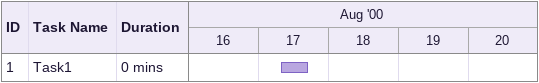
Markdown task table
| ID | Task | Duration | Start | Finish |
|---|---|---|---|---|
| 1 | Task1 | 0min | 2000-08-17 | 2000-08-17 |
